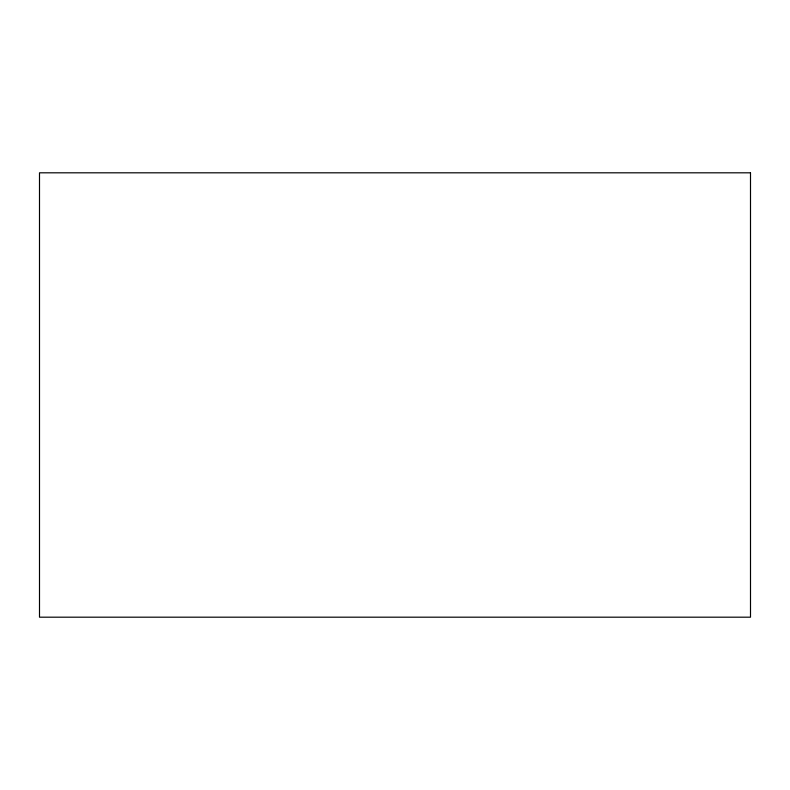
<?xml version="1.0" encoding="UTF-8"?>
<svg xmlns="http://www.w3.org/2000/svg" width="790" height="790" viewBox="0 0 790 790"><rect width="100%" height="100%" fill="white"/><g stroke="black" fill="none" stroke-linecap="round" stroke-linejoin="round"><path stroke-width="1.19" d="M750.5 172.812L39.5 172.812L39.5 617.188L750.5 617.188L750.5 172.812"/></g></svg>
